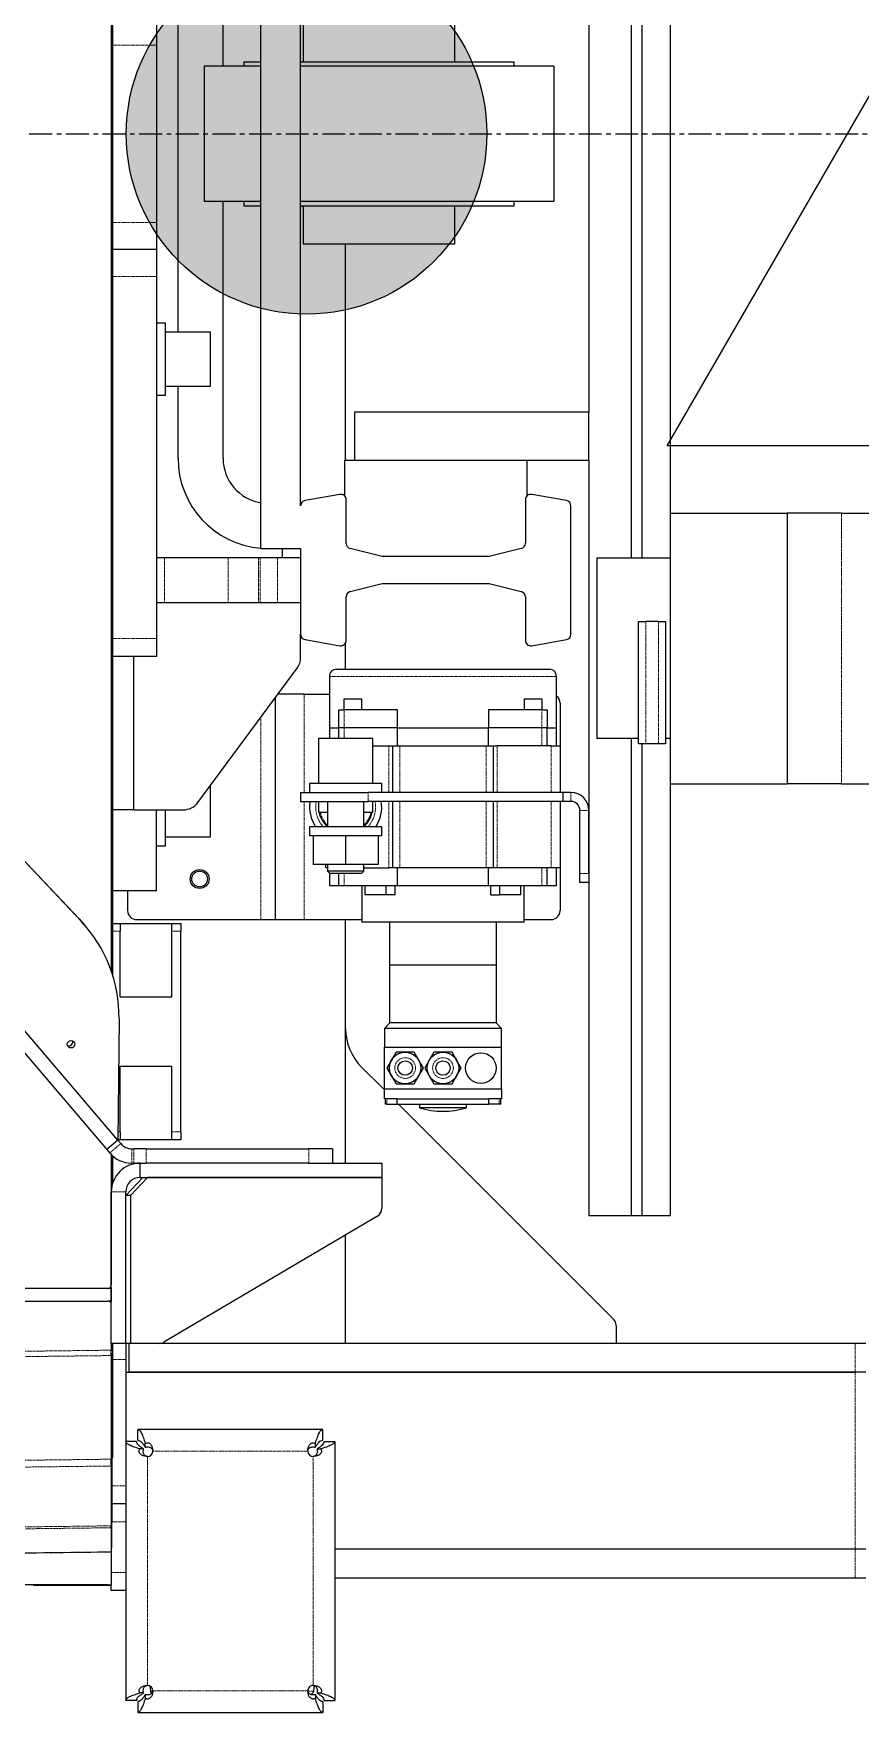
# Model space of a CAD drawing. Header units: millimetres. Extents: x -18594 to 273470, y -238787 to 48452.
# Drawn here: x 142129 to 142588, y -105710 to -104779 of the extents above; entities that cross this region are included whole.
import ezdxf

# ---------------------------------------------------------------- set-up
doc = ezdxf.new("R2010")
doc.units = ezdxf.units.MM
doc.linetypes.add('Xref AGV layout$0$CENTERX2', pattern=[20.32, 12.7, -2.54, 2.54, -2.54])
doc.linetypes.add('Xref AGV layout$0$PHANTOM', pattern=[2.5, 1.25, -0.25, 0.25, -0.25, 0.25, -0.25])
doc.layers.add('AM_BOR', color=4, linetype='Continuous', lineweight=25)
doc.layers.add('Xref AGV layout$0$Ndc8_Home_Charger', color=1, linetype='Continuous', true_color=0xff0000)
doc.layers.add('Xref AGV layout$0$Ndc8_Point', color=7, linetype='Continuous', true_color=0x000080)

# ---------------------------------------------------------------- blocks, each defined once
blk = doc.blocks.new('Xref AGV layout$0$A$C343F789C')
at = {"color": 7, "linetype": 'Continuous', "lineweight": 25}
for p, q in [((3087.46, 2021.58), (2984.88, 2021.58)), ((2984.88, 2015.58), (2984.88, 2021.58)), ((3087.46, 2015.58), (3087.46, 2021.58)), ((2978.17, 1871.29), (2978.17, 2014.88)), ((2984.17, 2014.88), (2978.17, 2014.88)), ((2988.96, 2011.69), (2988.96, 2013.8)), ((3083.38, 2011.69), (3083.38, 2013.8)), ((3088.17, 2014.88), (3094.17, 2014.88)), ((3094.17, 1908.74), (3094.17, 2014.88)), ((2988.06, 2010.79), (2985.95, 2010.79)), ((2989.83, 2009.72), (2989.51, 2006.73)), ((3080.81, 2006.91), (3080.51, 2009.72)), ((3084.28, 2010.79), (3086.38, 2010.79)), ((2689.55, 1946.88), (2683.64, 1946.88)), ((2978.17, 1946.88), (2689.55, 1946.88)), ((3094.17, 1953.88), (3102.17, 1953.88)), ((3102.17, 1953.88), (3102.17, 1950.88)), ((3102.17, 1951.18), (3145.29, 1951.18)), ((3102.17, 1950.88), (3102.17, 1950.74)), ((3104.17, 1950.88), (3102.17, 1950.88)), ((3102.17, 1932.82), (3102.17, 1950.74)), ((3104.17, 1950.88), (3460.53, 1950.88)), ((2689.55, 1930.88), (2683.64, 1930.88)), ((2978.17, 1930.88), (2689.55, 1930.88)), ((3102.07, 1928.57), (3102.17, 1932.49)), ((3102.07, 1917.24), (3102.07, 1928.57)), ((3102.17, 1919.14), (3102.17, 1932.49)), ((3102.16, 1918.9), (3102.17, 1919.14)), ((3101.84, 1914.69), (3102.17, 1918.07)), ((3101.84, 1881.81), (3101.84, 1914.69)), ((3102.17, 1884.9), (3102.17, 1918.07)), ((3094.17, 1905.88), (3094.17, 1908.74)), ((3094.17, 1905.88), (3101.84, 1905.88)), ((3094.17, 1895.88), (3094.17, 1905.88)), ((3094.17, 1825.88), (3094.17, 1895.88)), ((3102, 1883.15), (3102.17, 1884.9)), ((2988.06, 1875.37), (2985.95, 1875.37)), ((2988.96, 1874.48), (2988.96, 1872.37)), ((3083.38, 1874.48), (3083.38, 1872.37)), ((3084.28, 1875.37), (3086.38, 1875.37)), ((3101.54, 1879.62), (3102.17, 1881.11)), ((3101.54, 1822.13), (3101.54, 1879.62)), ((3102.17, 1823.62), (3102.17, 1881.11)), ((2984.17, 1871.29), (2978.17, 1871.29)), ((2984.88, 1870.58), (2984.88, 1864.58)), ((2984.88, 1864.58), (3087.46, 1864.58)), ((3087.46, 1870.58), (3087.46, 1864.58)), ((3088.17, 1871.29), (3094.17, 1871.29)), ((2683.64, 1832.88), (2689.55, 1832.88)), ((2689.55, 1832.88), (3092.17, 1832.88)), ((3094.17, 1832.88), (2689.55, 1832.88)), ((3092.17, 1832.88), (3092.17, 1816.88)), ((3094.17, 1816.88), (3094.17, 1825.88)), ((2683.64, 1816.88), (2689.55, 1816.88)), ((2689.55, 1816.88), (3075.38, 1816.88)), ((2822.17, 1806.88), (2822.17, 1816.88)), ((2954.59, 1746.31), (3073.11, 1816.26)), ((2972.17, 1816.88), (2972.17, 1756.69)), ((3075.38, 1816.88), (3091.43, 1816.88)), ((3091.43, 1734.88), (3091.43, 1816.88)), ((3091.43, 1816.88), (3094.17, 1816.88)), ((3094.17, 1816.88), (3094.17, 1732.88)), ((3094.17, 1816.88), (3102.17, 1816.88)), ((3101.47, 1820.64), (3102.17, 1820.64)), ((3101.47, 1816.88), (3101.47, 1820.64)), ((3101.54, 1822.13), (3102.17, 1823.62)), ((3102.17, 1816.88), (3102.17, 1820.64)), ((3102.17, 1816.88), (3102.17, 1732.88)), ((2942.85, 1684.13), (2823.63, 1803.35)), ((3102.19, 1785.89), (3102.19, 1793.84)), ((3103.44, 1793.38), (3104.14, 1793.38)), ((3449.47, 1793.38), (3104.14, 1793.38)), ((3102.2, 1712.17), (3102.2, 1784.38)), ((3103.49, 1786.38), (3104.17, 1786.38)), ((3104.17, 1786.38), (3451.83, 1786.38)), ((2807.93, 1745.88), (2792.17, 1745.88)), ((2792.17, 1506.38), (2792.17, 1745.88)), ((2807.93, 1484.3), (2807.93, 1745.88)), ((2813.76, 1745.88), (2807.93, 1745.88)), ((2813.76, 1481.38), (2813.76, 1745.88)), ((2837.17, 1745.88), (2813.76, 1745.88)), ((2837.17, 1326.88), (2837.17, 1745.88)), ((2952.17, 1724.88), (2952.17, 1741.94)), ((3082.04, 1724.88), (3091.43, 1734.88)), ((3094.17, 1734.88), (3084.77, 1724.88)), ((3091.43, 1734.88), (3094.17, 1734.88)), ((2952.17, 1716.88), (2952.17, 1724.88)), ((3086.17, 1724.88), (2952.17, 1724.88)), ((2952.17, 1724.88), (3082.04, 1724.88)), ((3086.17, 1724.88), (3086.17, 1716.88)), ((3101.52, 1712.82), (3101.52, 1728.36)), ((2991.72, 1716.88), (2952.17, 1716.88)), ((2972.17, 1716.88), (2972.17, 1581.76)), ((2979.4, 1708.88), (2979.4, 1716.88)), ((2992.56, 1716.88), (2991.72, 1716.88)), ((2992.56, 1716.88), (3082.79, 1716.88)), ((3083.65, 1716.88), (3082.79, 1716.88)), ((3086.17, 1716.88), (3083.65, 1716.88)), ((3089.64, 1716.88), (3086.17, 1716.88)), ((3090.86, 1716.88), (3089.64, 1716.88)), ((2979.4, 1708.88), (2992.56, 1708.88)), ((3082.79, 1708.88), (2992.56, 1708.88)), ((3082.79, 1708.88), (3089.64, 1708.88)), ((3090.86, 1708.88), (3089.64, 1708.88)), ((3098.64, 1704.08), (3096.95, 1706.07)), ((3098.64, 1704.08), (3104.73, 1709.27)), ((3104.73, 1709.27), (3103.04, 1711.26)), ((3489.76, 1257.49), (3104.73, 1709.27)), ((3063.67, 1703.88), (3068.67, 1703.88)), ((3063.67, 1699.58), (3063.67, 1703.88)), ((3063.67, 1699.58), (3063.67, 1588.18)), ((3068.67, 1703.88), (3097.17, 1703.88)), ((3068.67, 1703.88), (3068.67, 1699.58)), ((3068.67, 1699.58), (3068.67, 1663.09)), ((3097.17, 1703.88), (3098.64, 1703.88)), ((3097.17, 1699.58), (3097.17, 1703.88)), ((3097.17, 1699.58), (3097.17, 1663.09)), ((3097.88, 1636.74), (3098.64, 1704.08)), ((3098.64, 1704.08), (3483.67, 1252.3)), ((2905.17, 1686.13), (2905.17, 1684.13)), ((2905.17, 1686.13), (2931.17, 1686.13)), ((2931.17, 1684.13), (2931.17, 1686.13)), ((2885.67, 1675.63), (2885.67, 1681.13)), ((2885.67, 1681.13), (2892.67, 1681.13)), ((2886.17, 1684.13), (2886.17, 1681.13)), ((2886.17, 1684.13), (2886.98, 1684.13)), ((2886.98, 1684.13), (2892.67, 1684.13)), ((2892.67, 1684.13), (2892.67, 1681.13)), ((2943.67, 1684.13), (2892.67, 1684.13)), ((2943.67, 1681.13), (2892.67, 1681.13)), ((2943.67, 1684.13), (2943.67, 1681.13)), ((2949.36, 1684.13), (2943.67, 1684.13)), ((2943.67, 1681.13), (2950.67, 1681.13)), ((2949.36, 1684.13), (2950.17, 1684.13)), ((2950.17, 1681.13), (2950.17, 1684.13)), ((2950.67, 1681.13), (2950.67, 1675.63)), ((2950.67, 1675.63), (2885.67, 1675.63)), ((2885.67, 1675.63), (2885.67, 1652.63)), ((2910.59, 1668.51), (2908.06, 1664.13)), ((2913.12, 1672.88), (2910.59, 1668.51)), ((2918.17, 1672.88), (2913.12, 1672.88)), ((2923.22, 1672.88), (2918.17, 1672.88)), ((2925.75, 1668.51), (2923.22, 1672.88)), ((2928.27, 1664.13), (2925.75, 1668.51)), ((2931.59, 1668.51), (2929.06, 1664.13)), ((2934.12, 1672.88), (2931.59, 1668.51)), ((2939.17, 1672.88), (2934.12, 1672.88)), ((2944.22, 1672.88), (2939.17, 1672.88)), ((2946.75, 1668.51), (2944.22, 1672.88)), ((2949.27, 1664.13), (2946.75, 1668.51)), ((2963.38, 1663.6), (2950.67, 1676.31)), ((2950.67, 1675.63), (2950.67, 1652.63)), ((2908.06, 1664.13), (2910.59, 1659.76)), ((2910.59, 1659.76), (2913.12, 1655.38)), ((2923.22, 1655.38), (2925.75, 1659.76)), ((2925.75, 1659.76), (2928.27, 1664.13)), ((2929.06, 1664.13), (2931.59, 1659.76)), ((2931.59, 1659.76), (2934.12, 1655.38)), ((2944.22, 1655.38), (2946.75, 1659.76)), ((2946.75, 1659.76), (2949.27, 1664.13)), ((3097.17, 1663.09), (3068.67, 1663.09)), ((2885.67, 1652.63), (2885.67, 1642.13)), ((2950.67, 1652.63), (2885.67, 1652.63)), ((2913.12, 1655.38), (2918.17, 1655.38)), ((2918.17, 1655.38), (2923.22, 1655.38)), ((2934.12, 1655.38), (2939.17, 1655.38)), ((2939.17, 1655.38), (2944.22, 1655.38)), ((2950.67, 1642.13), (2950.67, 1652.63)), ((2885.67, 1642.13), (2888.67, 1639.13)), ((2885.67, 1642.13), (2950.67, 1642.13)), ((2888.42, 1639.13), (2888.42, 1607.13)), ((2888.42, 1639.13), (2947.92, 1639.13)), ((2947.67, 1639.13), (2950.67, 1642.13)), ((2947.92, 1607.13), (2947.92, 1639.13)), ((3097.17, 1624.67), (3068.67, 1624.67)), ((3068.67, 1624.67), (3068.67, 1588.18)), ((3097.17, 1624.67), (3097.17, 1588.18)), ((3101.52, 679.52), (3101.52, 1612.24)), ((2888.42, 1607.13), (2888.42, 1583.13)), ((2888.42, 1607.13), (2947.92, 1607.13)), ((2947.92, 1583.13), (2947.92, 1607.13)), ((3102.2, 681.58), (3102.2, 1610.19)), ((3063.67, 1583.88), (3063.67, 1588.18)), ((3068.67, 1583.88), (3063.67, 1583.88)), ((3068.67, 1588.18), (3068.67, 1583.88)), ((3097.17, 1583.88), (3068.67, 1583.88)), ((3097.17, 1583.88), (3097.17, 1588.18)), ((3101.52, 1583.88), (3097.17, 1583.88)), ((3116.26, 1585.64), (3117.33, 1584.39)), ((3119.97, 1581.45), (3117.33, 1584.39)), ((2853.17, 1553.13), (2853.17, 1576.76)), ((2873.17, 1581.76), (2858.17, 1581.76)), ((2873.17, 1583.13), (2873.17, 1563.13)), ((2873.17, 1583.13), (2963.17, 1583.13)), ((2963.17, 1563.13), (2963.17, 1583.13)), ((2995.17, 1581.76), (2963.17, 1581.76)), ((3011.17, 1581.76), (2995.17, 1581.76)), ((3011.17, 1581.76), (3011.17, 1458.68)), ((3019.17, 1581.76), (3011.17, 1581.76)), ((3088.17, 1581.76), (3019.17, 1581.76)), ((3093.17, 1565.88), (3093.17, 1576.76)), ((3271.33, 1421.49), (3118.9, 1582.7)), ((3271.26, 1421.43), (3119.97, 1581.45)), ((2874.96, 1568.13), (2874.96, 1563.13)), ((2874.96, 1568.13), (2886.62, 1568.13)), ((2886.62, 1568.13), (2886.62, 1563.13)), ((2891.64, 1568.13), (2886.62, 1568.13)), ((2891.64, 1568.13), (2891.64, 1563.13)), ((2944.7, 1568.13), (2944.7, 1563.13)), ((2944.7, 1568.13), (2949.71, 1568.13)), ((2949.71, 1568.13), (2949.71, 1563.13)), ((2949.71, 1568.13), (2961.38, 1568.13)), ((2961.38, 1568.13), (2961.38, 1563.13)), ((3077.17, 1565.88), (3077.17, 1520.88)), ((3077.17, 1565.88), (3101.52, 1565.88)), ((2837.17, 1561.26), (2842.17, 1561.26)), ((2837.17, 1556.26), (2837.17, 1521.26)), ((2842.17, 1561.26), (2842.17, 1556.26)), ((2842.17, 1556.26), (2842.17, 1521.26)), ((2855.17, 1563.13), (2855.17, 1553.13)), ((2855.17, 1563.13), (2860.42, 1563.13)), ((2860.42, 1563.13), (2860.42, 1553.13)), ((2860.42, 1563.13), (2863.42, 1563.13)), ((2863.42, 1563.13), (2892.99, 1563.13)), ((2892.99, 1563.13), (2892.99, 1553.13)), ((2892.99, 1563.13), (2943.35, 1563.13)), ((2943.35, 1563.13), (2943.35, 1553.13)), ((2943.35, 1563.13), (2972.92, 1563.13)), ((2963.42, 1556.26), (2962.17, 1555.01)), ((2963.42, 1556.26), (2980.92, 1556.26)), ((2972.92, 1563.13), (2975.92, 1563.13)), ((2975.92, 1563.13), (2975.92, 1556.26)), ((2975.92, 1563.13), (2981.17, 1563.13)), ((2982.17, 1555.01), (2980.92, 1556.26)), ((2981.17, 1556.01), (2981.17, 1563.13)), ((2853.17, 1516.26), (2853.17, 1553.13)), ((2853.17, 1553.13), (2858.17, 1553.13)), ((2858.17, 1553.13), (2888.17, 1553.13)), ((2888.17, 1553.13), (2890.17, 1553.13)), ((2890.17, 1553.13), (2890.17, 1516.26)), ((2890.17, 1553.13), (2894.3, 1553.13)), ((2894.3, 1553.13), (2942.03, 1553.13)), ((2942.03, 1553.13), (2946.17, 1553.13)), ((2946.17, 1516.26), (2946.17, 1553.13)), ((2946.17, 1553.13), (2948.17, 1553.13)), ((2962.17, 1553.13), (2948.17, 1553.13)), ((2954.17, 1535.26), (2954.17, 1551.26)), ((2954.17, 1551.26), (2972.17, 1551.26)), ((2962.17, 1555.01), (2962.17, 1551.26)), ((2962.17, 1555.01), (2982.17, 1555.01)), ((2972.17, 1535.26), (2972.17, 1551.26)), ((2972.17, 1551.26), (2990.17, 1551.26)), ((2982.17, 1551.26), (2982.17, 1555.01)), ((2982.17, 1553.13), (2983.17, 1553.13)), ((2983.17, 1553.13), (2983.17, 1551.26)), ((2990.17, 1535.26), (2990.17, 1551.26)), ((3077.17, 1540.88), (3072.17, 1540.88)), ((3072.17, 1540.88), (3072.17, 1520.88)), ((2952.17, 1535.26), (2952.17, 1530.26)), ((2952.17, 1535.26), (2954.17, 1535.26)), ((2952.17, 1530.26), (2992.17, 1530.26)), ((2954.17, 1535.26), (2955.62, 1535.26)), ((2955.62, 1535.26), (2970.72, 1535.26)), ((2962.17, 1530.26), (2962.17, 1516.26)), ((2970.72, 1535.26), (2972.17, 1535.26)), ((2972.17, 1535.26), (2973.62, 1535.26)), ((2973.62, 1535.26), (2988.72, 1535.26)), ((2982.17, 1516.26), (2982.17, 1530.26)), ((2988.72, 1535.26), (2990.17, 1535.26)), ((2990.17, 1535.26), (2992.17, 1535.26)), ((2992.17, 1530.26), (2992.17, 1535.26)), ((3072.17, 1535.88), (3047.17, 1535.88)), ((3047.17, 1535.88), (3047.17, 1520.88)), ((2957.17, 1522.26), (2957.17, 1516.26)), ((2962.17, 1522.26), (2957.17, 1522.26)), ((2987.17, 1522.26), (2982.17, 1522.26)), ((2987.17, 1516.26), (2987.17, 1522.26)), ((3047.17, 1520.88), (3047.17, 1507.41)), ((3089.67, 1520.88), (3062.17, 1520.88)), ((3089.67, 1520.88), (3089.67, 1435.88)), ((3089.67, 1520.88), (3101.52, 1520.88)), ((2847.17, 1516.26), (2851.42, 1516.26)), ((2847.17, 1511.26), (2851.42, 1511.26)), ((2851.42, 1516.26), (2851.42, 1511.26)), ((2851.42, 1516.26), (2959.67, 1516.26)), ((2851.42, 1511.26), (2959.67, 1511.26)), ((2853.17, 1485.38), (2853.17, 1511.26)), ((2890.17, 1511.26), (2890.17, 1485.38)), ((2946.17, 1485.38), (2946.17, 1511.26)), ((2952.17, 1511.26), (2952.17, 1506.26)), ((2997.17, 1516.26), (2959.67, 1516.26)), ((2997.17, 1511.26), (2959.67, 1511.26)), ((2992.17, 1506.26), (2992.17, 1511.26)), ((2997.17, 1511.26), (2997.17, 1516.26)), ((3054.13, 1516.82), (2999.13, 1442.38)), ((2697.17, 1506.38), (357.17, 1506.38)), ((2697.17, 1506.38), (2727.17, 1506.38)), ((2792.17, 1506.38), (2727.17, 1506.38)), ((2727.17, 1356.38), (2727.17, 1506.38)), ((2792.17, 1356.38), (2792.17, 1506.38)), ((2952.17, 1506.26), (2992.17, 1506.26)), ((2956.97, 1506.26), (2957.17, 1506.03)), ((2957.17, 1506.26), (2957.17, 1481.26)), ((2987.17, 1481.26), (2987.17, 1506.26)), ((2987.17, 1506.03), (2987.37, 1506.26)), ((2792.17, 1481.38), (2794.67, 1481.38)), ((2794.67, 1416.38), (2794.67, 1484.3)), ((2794.67, 1484.3), (2798.67, 1484.3)), ((2798.67, 1484.3), (2805.67, 1484.3)), ((2805.67, 1484.3), (2809.67, 1484.3)), ((2809.67, 1484.3), (2809.67, 1416.38)), ((2809.67, 1481.38), (2832.78, 1481.38)), ((2832.78, 1381.38), (2832.78, 1481.38)), ((2853.17, 1461.76), (2853.17, 1485.38)), ((2858.17, 1485.38), (2853.17, 1485.38)), ((2855.17, 1485.38), (2855.17, 1475.38)), ((2858.17, 1485.38), (2888.17, 1485.38)), ((2860.42, 1485.38), (2860.42, 1475.38)), ((2890.17, 1485.38), (2888.17, 1485.38)), ((2894.3, 1485.38), (2890.17, 1485.38)), ((2892.99, 1485.38), (2892.99, 1475.38)), ((2942.03, 1485.38), (2894.3, 1485.38)), ((2946.17, 1485.38), (2942.03, 1485.38)), ((2943.35, 1485.38), (2943.35, 1475.38)), ((2948.17, 1485.38), (2946.17, 1485.38)), ((2957.17, 1485.38), (2948.17, 1485.38)), ((2957.17, 1481.26), (2987.17, 1481.26)), ((2975.92, 1481.26), (2975.92, 1475.38)), ((2981.17, 1475.38), (2981.17, 1481.26)), ((2855.17, 1475.38), (2855.17, 1446.88)), ((2860.42, 1475.38), (2855.17, 1475.38)), ((2860.42, 1465.38), (2860.42, 1475.38)), ((2860.42, 1475.38), (2863.42, 1475.38)), ((2863.42, 1475.38), (2892.99, 1475.38)), ((2892.99, 1465.38), (2892.99, 1475.38)), ((2943.35, 1475.38), (2892.99, 1475.38)), ((2943.35, 1475.38), (2943.35, 1465.38)), ((2943.35, 1475.38), (2972.92, 1475.38)), ((2972.92, 1475.38), (2975.92, 1475.38)), ((2981.17, 1475.38), (2975.92, 1475.38)), ((2975.92, 1475.38), (2975.92, 1465.38)), ((2981.17, 1446.88), (2981.17, 1475.38)), ((2863.42, 1465.38), (2860.42, 1465.38)), ((2863.17, 1465.38), (2863.17, 1459.38)), ((2863.42, 1465.38), (2892.99, 1465.38)), ((2873.17, 1459.38), (2873.17, 1465.38)), ((2943.35, 1465.38), (2972.92, 1465.38)), ((2963.17, 1465.38), (2963.17, 1459.38)), ((2975.92, 1465.38), (2972.92, 1465.38)), ((2973.17, 1459.38), (2973.17, 1465.38)), ((2873.17, 1459.38), (2863.17, 1459.38)), ((2973.17, 1459.38), (2963.17, 1459.38)), ((2995.17, 1456.76), (2981.17, 1456.76)), ((2995.17, 1456.76), (3009.75, 1456.76)), ((2977.17, 1442.88), (2859.17, 1442.88)), ((2972.17, 1442.88), (2972.17, 1428.19)), ((2997.17, 1436.43), (2997.17, 1423.48)), ((3077.17, 1425.88), (3077.17, 1435.88)), ((3077.17, 1435.88), (3101.52, 1435.88)), ((2868.95, 1429.84), (2849.65, 1426.43)), ((2872.47, 1402.75), (2872.47, 1426.88)), ((2971.87, 1426.88), (2971.87, 1402.75)), ((2994.69, 1426.43), (2975.39, 1429.84)), ((3077.17, 1405.88), (3077.17, 1425.88)), ((2798.67, 1416.38), (2794.67, 1416.38)), ((2798.67, 1416.38), (2805.67, 1416.38)), ((2809.67, 1416.38), (2805.67, 1416.38)), ((2847.17, 1423.48), (2847.17, 1352.29)), ((2997.17, 1375.88), (2997.17, 1423.48)), ((2892.47, 1395.38), (2874.74, 1399.84)), ((2969.6, 1399.84), (2951.87, 1395.38)), ((3010.05, 1405.88), (2997.17, 1405.88)), ((3019.59, 1405.88), (3010.05, 1405.88)), ((3020.44, 1405.88), (3019.59, 1405.88)), ((3037.3, 1405.88), (3020.44, 1405.88)), ((3072.72, 1405.88), (3037.3, 1405.88)), ((3077.17, 1405.88), (3072.72, 1405.88)), ((3077.17, 1380.88), (3077.17, 1405.88)), ((2951.87, 1395.38), (2892.47, 1395.38)), ((2792.17, 1381.38), (2832.78, 1381.38)), ((2807.93, 913.3), (2807.93, 1381.38)), ((2813.76, 910.38), (2813.76, 1381.38)), ((2874.74, 1375.93), (2892.47, 1380.38)), ((2892.47, 1380.38), (2951.87, 1380.38)), ((2951.87, 1380.38), (2969.6, 1375.93)), ((3010.05, 1380.88), (2997.17, 1380.88)), ((3007.17, 1380.88), (3007.17, 1375.88)), ((3019.59, 1380.88), (3010.05, 1380.88)), ((3020.44, 1380.88), (3019.59, 1380.88)), ((3037.3, 1380.88), (3020.44, 1380.88)), ((3072.72, 1380.88), (3037.3, 1380.88)), ((3077.17, 1380.88), (3072.72, 1380.88)), ((3077.17, 1225.01), (3077.17, 1380.88)), ((2872.47, 1348.88), (2872.47, 1373.02)), ((2971.87, 1373.02), (2971.87, 1348.88)), ((3019.17, 1375.88), (2997.17, 1375.88)), ((3019.17, 1375.88), (3007.17, 1375.88)), ((3019.17, 1375.88), (3019.17, 915.88)), ((3019.17, 1375.88), (3019.17, 1375.88)), ((2697.17, 1356.38), (357.17, 1356.38)), ((2697.17, 1356.38), (2727.17, 1356.38)), ((2792.17, 1356.38), (2727.17, 1356.38)), ((2792.17, 947.38), (2792.17, 1356.38)), ((2997.17, 1352.29), (2997.17, 939.48)), ((2849.65, 1349.33), (2868.95, 1345.93)), ((2871.47, 1346.65), (2871.47, 1326.88)), ((2972.87, 1326.88), (2972.87, 1346.65)), ((2975.39, 1345.93), (2994.69, 1349.33)), ((2837.17, 1326.88), (2837.17, 1300.28)), ((2913.77, 1326.88), (2837.17, 1326.88)), ((2930.56, 1326.88), (2913.77, 1326.88)), ((2967.17, 1326.88), (2930.56, 1326.88)), ((2972.87, 1326.88), (2967.17, 1326.88)), ((2967.17, 1300.28), (2967.17, 1326.88)), ((2972.17, 1326.88), (2972.17, 1206.88)), ((3040.17, 1325.88), (3040.17, 1183.38)), ((3065.17, 1325.88), (3065.17, 1285.88)), ((2837.17, 1300.28), (2967.17, 1300.28)), ((2837.17, 991.48), (2837.17, 1300.28)), ((3072.17, 1285.88), (3047.17, 1285.88)), ((3047.17, 1285.88), (3047.17, 1270.88)), ((3077.17, 1290.88), (3072.17, 1290.88)), ((3072.17, 1290.88), (3072.17, 1270.88)), ((3047.17, 1270.88), (3047.17, 1255.88)), ((3072.17, 1270.88), (3072.17, 1250.88)), ((3047.17, 1255.88), (3072.17, 1255.88)), ((3065.17, 1255.88), (3065.17, 1035.88)), ((3072.17, 1250.88), (3077.17, 1250.88)), ((3077.17, 1210.01), (3077.17, 1225.01)), ((2911.67, 1206.88), (2911.67, 1185.88)), ((2995.67, 1206.88), (2911.67, 1206.88)), ((2995.67, 1185.88), (2995.67, 1206.88)), ((3077.17, 1210.01), (3101.52, 1210.01)), ((3077.17, 1195.01), (3077.17, 1210.01)), ((3077.17, 1096.76), (3077.17, 1195.01)), ((2856.67, 1108.38), (2856.67, 1183.38)), ((2856.67, 1183.38), (2997.17, 1183.38)), ((2878.67, 1185.88), (2878.67, 1183.38)), ((2997.17, 1185.88), (2878.67, 1185.88)), ((3028.67, 1185.88), (3019.17, 1185.88)), ((3019.17, 1183.38), (3050.67, 1183.38)), ((3028.67, 1183.38), (3028.67, 1185.88)), ((3050.67, 1108.38), (3050.67, 1183.38)), ((2856.67, 1108.38), (2997.17, 1108.38)), ((2878.67, 1108.38), (2878.67, 1105.88)), ((3019.17, 1108.38), (3050.67, 1108.38)), ((3028.67, 1105.88), (3028.67, 1108.38)), ((3040.17, 1108.38), (3040.17, 965.88)), ((2997.17, 1105.88), (2878.67, 1105.88)), ((2911.67, 1105.88), (2911.67, 1084.88)), ((2995.67, 1084.88), (2995.67, 1105.88)), ((3028.67, 1105.88), (3019.17, 1105.88)), ((3077.17, 1081.76), (3077.17, 1096.76))]:
    blk.add_line(p, q, dxfattribs=at)
at = {"color": 8, "linetype": 'Xref AGV layout$0$PHANTOM', "lineweight": 18}
for p, q in [((2993.03, 2009.72), (2989.83, 2009.72)), ((2990.17, 2006.58), (2990.17, 1879.58)), ((3079.17, 2009.58), (2993.17, 2009.58)), ((3080.51, 2009.72), (3079.33, 2009.72)), ((3082.17, 1879.58), (3082.17, 2006.58)), ((2689.55, 1930.88), (2689.55, 1946.88)), ((3102.17, 1943.88), (3094.17, 1943.88)), ((2689.55, 1930.88), (2689.55, 1832.88)), ((3455.33, 1937), (3102.17, 1932.64)), ((3102.17, 1932.49), (3455.3, 1936.84)), ((3453.63, 1923.47), (3102.17, 1919.14)), ((3102.17, 1918.07), (3453.56, 1922.41)), ((3094.17, 1915.88), (3101.95, 1915.88)), ((3101.84, 1895.88), (3094.17, 1895.88)), ((3452.15, 1889.22), (3102.17, 1884.9)), ((3102.17, 1881.11), (3452.07, 1885.42)), ((2993.17, 1876.58), (3079.17, 1876.58)), ((2689.55, 1832.88), (2689.55, 1816.88)), ((3094.17, 1825.88), (3101.54, 1825.88)), ((3451.46, 1827.92), (3102.17, 1823.62)), ((3102.17, 1820.64), (3451.44, 1824.95)), ((3102.2, 1784.38), (3102.17, 1784.38)), ((3094.17, 1732.88), (3102.17, 1732.88)), ((2992.56, 1708.88), (2992.56, 1716.88)), ((3082.79, 1708.88), (3082.79, 1716.88)), ((3089.64, 1708.88), (3089.64, 1716.88)), ((3090.86, 1708.88), (3090.86, 1716.88)), ((3096.95, 1706.07), (3103.04, 1711.26)), ((3068.67, 1699.58), (3063.67, 1699.58)), ((3098.59, 1699.58), (3097.17, 1699.58)), ((2886.98, 1684.13), (2886.98, 1681.13)), ((2949.36, 1684.13), (2949.36, 1681.13)), ((3063.67, 1588.18), (3068.67, 1588.18)), ((3097.17, 1588.18), (3101.52, 1588.18)), ((2995.17, 1581.76), (2995.17, 1516.26)), ((3019.17, 1581.76), (3019.17, 1469.51)), ((3119.97, 1581.45), (3118.9, 1582.7)), ((2842.17, 1556.26), (2837.17, 1556.26)), ((2863.42, 1563.13), (2863.42, 1553.13)), ((2972.92, 1563.13), (2972.92, 1556.26)), ((2858.17, 1553.13), (2858.17, 1516.26)), ((2888.17, 1516.26), (2888.17, 1553.13)), ((2894.3, 1553.13), (2894.3, 1516.26)), ((2942.03, 1516.26), (2942.03, 1553.13)), ((2948.17, 1553.13), (2948.17, 1516.26)), ((2842.17, 1521.26), (2837.17, 1521.26)), ((2847.17, 1516.26), (2847.17, 1511.26)), ((2858.17, 1511.26), (2858.17, 1485.38)), ((2888.17, 1485.38), (2888.17, 1511.26)), ((2894.3, 1511.26), (2894.3, 1485.38)), ((2942.03, 1485.38), (2942.03, 1511.26)), ((2948.17, 1511.26), (2948.17, 1485.38)), ((2959.67, 1516.26), (2959.67, 1511.26)), ((2995.17, 1511.26), (2995.17, 1456.76)), ((2697.17, 1356.38), (2697.17, 1506.38)), ((2798.67, 1484.3), (2798.67, 1416.38)), ((2805.67, 1416.38), (2805.67, 1484.3)), ((2863.42, 1485.38), (2863.42, 1475.38)), ((2972.92, 1481.26), (2972.92, 1475.38)), ((2863.42, 1475.38), (2863.42, 1465.38)), ((2972.92, 1465.38), (2972.92, 1475.38)), ((2855.17, 1446.88), (2981.17, 1446.88)), ((3077.17, 1425.88), (3101.52, 1425.88)), ((3010.05, 1380.88), (3010.05, 1405.88)), ((3019.59, 1380.88), (3019.59, 1405.88)), ((3020.44, 1380.88), (3020.44, 1405.88)), ((3037.3, 1380.88), (3037.3, 1405.88)), ((3072.72, 1380.88), (3072.72, 1405.88)), ((3077.17, 1225.01), (3101.52, 1225.01)), ((3077.17, 1195.01), (3101.52, 1195.01)), ((3077.17, 1096.76), (3101.52, 1096.76))]:
    blk.add_line(p, q, dxfattribs=at)
at = {"color": 5, "linetype": 'Xref AGV layout$0$CENTERX2'}
blk.add_line((3879.17, 1145.93), (0, 1145.93), dxfattribs=at)
at = {"color": 7, "linetype": 'Continuous', "lineweight": 25, "flags": 128}
blk.add_lwpolyline([(3124.53, 1648.86), (3123.73, 1649.01), (3123.06, 1649.44), (3122.6, 1650.1), (3122.45, 1650.89), (3122.6, 1651.69), (3123.06, 1652.37), (3123.73, 1652.84), (3124.53, 1653.01), (3125.32, 1652.87), (3126, 1652.44), (3126.45, 1651.77), (3126.61, 1650.98), (3126.45, 1650.19), (3126, 1649.5), (3125.32, 1649.04), (3124.53, 1648.86)], dxfattribs=at)
at = {"color": 8, "linetype": 'Xref AGV layout$0$PHANTOM', "lineweight": 18, "flags": 128}
blk.add_lwpolyline([(2988.78, 1519.26), (2988.6, 1516.84), (2988.5, 1516.26)], dxfattribs=at)
at = {"color": 7, "linetype": 'Continuous', "lineweight": 25}
for centre, radius in [((2897.17, 1664.13), 8.5), ((2918.17, 1664.13), 8.75), ((2918.17, 1664.13), 4), ((2939.17, 1664.13), 8.75), ((2939.17, 1664.13), 4), ((3053.17, 1559.26), 5.25), ((3053.17, 1559.26), 4.35)]:
    blk.add_circle(centre, radius, dxfattribs=at)
at = {"color": 8, "linetype": 'Xref AGV layout$0$PHANTOM', "lineweight": 18}
for centre in [(2918.17, 1664.13), (2939.17, 1664.13)]:
    blk.add_circle(centre, 5.75, dxfattribs=at)
at = {"color": 7, "linetype": 'Continuous', "lineweight": 25}
for centre, radius, start, end in [((2991.82, 2009.51), 2, 90.40299, 173.99679), ((2990.17, 2009.58), 3, 270, 0), ((3082.17, 2009.58), 3, 180, 270), ((3078.52, 2009.51), 2, 6.00666, 49.2012), ((3103.67, 1943.61), 7.29, 86.08501, 101.89679), ((2990.17, 1876.58), 3, 0, 90), ((3082.17, 1876.58), 3, 90, 180), ((3075.39, 1812.4), 4.48, 90.09802, 120.68998), ((2827.17, 1806.88), 5, 180, 225), ((3104.15, 1795.37), 1.99, 179.5656, 269.55634), ((3103.45, 1795.34), 1.95, 229.95478, 269.93423), ((3103.49, 1784.43), 1.95, 90.06441, 131.67325), ((3104.19, 1784.4), 1.99, 90.42906, 180.42362), ((2957.22, 1742), 5.06, 121.42716, 180.65276), ((2957.17, 1742.03), 5, 137.7307, 180), ((3086.17, 1732.88), 16, 270, 0), ((3086.17, 1732.88), 8, 270, 0), ((3090.86, 1700.88), 16, 40.43924, 90), ((3090.86, 1700.88), 8, 40.43924, 90), ((2918.17, 1644.88), 43.25, 72.50768, 107.49232), ((2942.17, 1642.39), 30, 0, 45), ((3125.63, 1649.64), 2.11, 64.9628, 195.91553), ((3175.15, 1635.7), 77.28, 179.22992, 223.2985), ((2858.17, 1576.76), 5, 90, 180), ((3088.17, 1576.76), 5, 0, 90), ((2972.17, 1519.26), 20, 146.63299, 188.62693), ((2972.17, 1519.26), 15, 132.83343, 168.46304), ((2972.17, 1519.26), 15, 11.53696, 47.16657), ((2972.17, 1519.26), 20, 351.37307, 33.36701), ((2847.17, 1521.26), 10, 180, 270), ((2847.17, 1521.26), 5, 180, 270), ((3062.17, 1510.88), 10, 90, 143.54435), ((2858.17, 1461.76), 5, 180, 233.1301), ((2859.17, 1446.88), 4, 180, 270), ((2977.17, 1446.88), 4, 270, 0), ((3007.17, 1436.43), 10, 143.54435, 180), ((2850.17, 1423.48), 3, 100, 180), ((2869.47, 1426.88), 3, 0, 100), ((2974.87, 1426.88), 3, 80, 180), ((2994.17, 1423.48), 3, 0, 80), ((2875.47, 1402.75), 3, 180, 255.9), ((2968.87, 1402.75), 3, 284.1, 0), ((2875.47, 1373.02), 3, 104.1, 180), ((2968.87, 1373.02), 3, 0, 75.9), ((3015.17, 1325.88), 50, 0, 85.41143), ((2850.17, 1352.29), 3, 180, 260), ((2994.17, 1352.29), 3, 280, 0), ((3015.17, 1325.88), 25, 0, 80.7931), ((2869.47, 1348.88), 3, 260, 0), ((2974.87, 1348.88), 3, 180, 280)]:
    blk.add_arc(centre, radius, start, end, dxfattribs=at)
at = {"color": 8, "linetype": 'Xref AGV layout$0$PHANTOM', "lineweight": 18}
for radius, start, end in [(16.61, 138.52151, 190.40692), (14.33, 134.26819, 167.91249), (14.33, 12.08751, 45.73181), (16.61, 0, 41.47849)]:
    blk.add_arc((2972.17, 1519.26), radius, start, end, dxfattribs=at)
at = {"color": 7, "linetype": 'Continuous', "lineweight": 25}
for points, knots in [([(2984.88, 2021.58), (2985.22, 2021.48), (2985.9, 2021.26), (2986.92, 2019.58), (2987.94, 2017.09), (2988.62, 2014.9), (2988.96, 2013.8)], [0, 0, 0, 0, 0.249998, 0.500002, 0.750002, 1, 1, 1, 1]), ([(3083.38, 2013.8), (3083.72, 2014.9), (3084.4, 2017.09), (3085.42, 2019.58), (3086.44, 2021.26), (3087.12, 2021.48), (3087.46, 2021.58)], [0, 0, 0, 0, 0.249998, 0.499998, 0.750002, 1, 1, 1, 1]), ([(2985.95, 2010.79), (2984.86, 2011.13), (2982.66, 2011.81), (2980.17, 2012.83), (2978.49, 2013.85), (2978.27, 2014.54), (2978.17, 2014.88)], [0, 0, 0, 0, 0.2500005, 0.4999977, 0.7500029, 1, 1, 1, 1]), ([(2988.06, 2010.79), (2987.51, 2011.13), (2986.41, 2011.81), (2985.17, 2012.83), (2984.33, 2013.85), (2984.22, 2014.54), (2984.17, 2014.88)], [0, 0, 0, 0, 0.2500016, 0.5000048, 0.7500041, 1, 1, 1, 1]), ([(2984.88, 2015.58), (2985.22, 2015.53), (2985.9, 2015.42), (2986.92, 2014.58), (2987.94, 2013.34), (2988.62, 2012.24), (2988.96, 2011.69)], [0, 0, 0, 0, 0.249999, 0.500001, 0.750001, 1, 1, 1, 1]), ([(2988.96, 2013.8), (2989.23, 2013.94), (2989.64, 2014.15), (2990.27, 2014.18), (2990.87, 2014.09), (2991.56, 2013.73), (2992.35, 2012.91), (2992.97, 2011.49), (2993.1, 2010.27), (2993.17, 2009.58)], [0, 0, 0, 0, 0.124648, 0.188022, 0.251087, 0.369369, 0.501888, 0.721587, 1, 1, 1, 1]), ([(2988.96, 2011.69), (2989.24, 2011.76), (2989.82, 2011.9), (2990.69, 2011.87), (2991.5, 2011.68), (2992.11, 2011.38), (2992.56, 2011), (2992.86, 2010.6), (2993.07, 2010.12), (2993.14, 2009.77), (2993.17, 2009.58)], [0, 0, 0, 0, 0.15929, 0.329907, 0.477381, 0.617118, 0.710519, 0.802509, 0.897632, 1, 1, 1, 1]), ([(3079.17, 2009.58), (3079.22, 2010.25), (3079.32, 2011.48), (3079.98, 2012.89), (3080.77, 2013.73), (3081.47, 2014.08), (3082.07, 2014.19), (3082.69, 2014.13), (3083.1, 2013.93), (3083.38, 2013.8)], [0, 0, 0, 0, 0.269616, 0.498186, 0.631106, 0.749464, 0.813632, 0.874158, 1, 1, 1, 1]), ([(3079.17, 2009.58), (3079.19, 2009.76), (3079.23, 2010.1), (3079.43, 2010.58), (3079.75, 2010.99), (3080.21, 2011.37), (3080.84, 2011.68), (3081.64, 2011.87), (3082.51, 2011.9), (3083.09, 2011.76), (3083.38, 2011.69)], [0, 0, 0, 0, 0.0971723, 0.1900413, 0.2838879, 0.3837966, 0.5237539, 0.6710377, 0.8388368, 1, 1, 1, 1]), ([(3083.38, 2011.69), (3083.72, 2012.24), (3084.4, 2013.34), (3085.42, 2014.58), (3086.44, 2015.42), (3087.12, 2015.53), (3087.46, 2015.58)], [0, 0, 0, 0, 0.249999, 0.5, 0.750001, 1, 1, 1, 1]), ([(3088.17, 2014.88), (3088.11, 2014.54), (3088.01, 2013.85), (3087.17, 2012.83), (3085.92, 2011.81), (3084.82, 2011.13), (3084.28, 2010.79)], [0, 0, 0, 0, 0.249996, 0.499995, 0.749999, 1, 1, 1, 1]), ([(3094.17, 2014.88), (3094.06, 2014.54), (3093.85, 2013.85), (3092.17, 2012.83), (3089.68, 2011.81), (3087.48, 2011.13), (3086.38, 2010.79)], [0, 0, 0, 0, 0.249997, 0.500002, 0.749999, 1, 1, 1, 1]), ([(2990.17, 2006.58), (2989.5, 2006.64), (2988.27, 2006.73), (2986.86, 2007.39), (2986.02, 2008.19), (2985.67, 2008.89), (2985.56, 2009.48), (2985.62, 2010.1), (2985.82, 2010.51), (2985.95, 2010.79)], [0, 0, 0, 0, 0.2696138, 0.4981838, 0.6311008, 0.7494622, 0.8136291, 0.8741532, 1, 1, 1, 1]), ([(2990.17, 2006.58), (2989.99, 2006.6), (2989.65, 2006.64), (2989.17, 2006.85), (2988.76, 2007.16), (2988.38, 2007.63), (2988.07, 2008.25), (2987.88, 2009.06), (2987.85, 2009.93), (2987.99, 2010.51), (2988.06, 2010.79)], [0, 0, 0, 0, 0.097162, 0.19004, 0.283889, 0.383793, 0.523745, 0.671036, 0.838831, 1, 1, 1, 1]), ([(3086.38, 2010.79), (3086.52, 2010.52), (3086.74, 2010.11), (3086.77, 2009.48), (3086.67, 2008.88), (3086.32, 2008.19), (3085.5, 2007.4), (3084.08, 2006.78), (3082.85, 2006.65), (3082.17, 2006.58)], [0, 0, 0, 0, 0.124649, 0.188024, 0.251087, 0.36937, 0.501889, 0.721594, 1, 1, 1, 1]), ([(3084.28, 2010.79), (3084.35, 2010.51), (3084.49, 2009.93), (3084.46, 2009.06), (3084.27, 2008.25), (3083.96, 2007.64), (3083.59, 2007.19), (3083.18, 2006.89), (3082.7, 2006.68), (3082.35, 2006.61), (3082.17, 2006.58)], [0, 0, 0, 0, 0.1592893, 0.3299065, 0.477382, 0.6171183, 0.7105222, 0.8025129, 0.8976316, 1, 1, 1, 1]), ([(3102.16, 1918.9), (3102.16, 1918.73), (3102.15, 1918.39), (3102.11, 1917.57), (3102.04, 1916.85), (3102, 1916.39)], [0, 0, 0, 0, 0.278933, 0.536515, 1, 1, 1, 1]), ([(3102, 1883.15), (3101.95, 1882.74), (3101.87, 1881.96), (3101.75, 1881.2), (3101.69, 1880.84)], [0, 0, 0, 0, 0.522743, 1, 1, 1, 1]), ([(3102.17, 1884.9), (3102.17, 1884.41), (3102.17, 1883.83), (3102.17, 1883.25), (3102.17, 1883.22), (3102.17, 1883.18), (3102.17, 1883.16), (3102.17, 1883.1), (3102.17, 1883.06), (3102.17, 1882.94), (3102.17, 1882.85), (3102.17, 1882.59), (3102.17, 1882.42), (3102.17, 1882.22), (3102.17, 1882.2), (3102.17, 1882.16), (3102.17, 1882.14), (3102.17, 1882.08), (3102.17, 1882.04), (3102.17, 1881.91), (3102.17, 1881.82), (3102.17, 1881.53), (3102.17, 1881.33), (3102.17, 1881.11)], [0, 0, 0, 0, 0.5, 0.5, 0.515625, 0.515625, 0.53125, 0.53125, 0.5625, 0.5625, 0.625, 0.625, 0.75, 0.75, 0.765625, 0.765625, 0.78125, 0.78125, 0.8125, 0.8125, 0.875, 0.875, 1, 1, 1, 1]), ([(2978.17, 1871.29), (2978.27, 1871.63), (2978.49, 1872.31), (2980.17, 1873.33), (2982.66, 1874.35), (2984.86, 1875.03), (2985.95, 1875.37)], [0, 0, 0, 0, 0.249998, 0.500002, 0.75, 1, 1, 1, 1]), ([(2984.17, 1871.29), (2984.22, 1871.63), (2984.33, 1872.31), (2985.17, 1873.33), (2986.41, 1874.35), (2987.51, 1875.03), (2988.06, 1875.37)], [0, 0, 0, 0, 0.249999, 0.499995, 0.749998, 1, 1, 1, 1]), ([(2988.96, 1874.48), (2988.62, 1873.93), (2987.94, 1872.83), (2986.92, 1871.58), (2985.9, 1870.74), (2985.22, 1870.64), (2984.88, 1870.58)], [0, 0, 0, 0, 0.250003, 0.500002, 0.750002, 1, 1, 1, 1]), ([(2988.96, 1872.37), (2988.62, 1871.27), (2987.94, 1869.07), (2986.92, 1866.58), (2985.9, 1864.9), (2985.22, 1864.69), (2984.88, 1864.58)], [0, 0, 0, 0, 0.250001, 0.499997, 0.750002, 1, 1, 1, 1]), ([(2985.95, 1875.37), (2985.81, 1875.65), (2985.6, 1876.06), (2985.57, 1876.69), (2985.66, 1877.28), (2986.02, 1877.98), (2986.84, 1878.76), (2988.26, 1879.39), (2989.48, 1879.51), (2990.17, 1879.58)], [0, 0, 0, 0, 0.1246485, 0.188024, 0.2510864, 0.3693763, 0.5018896, 0.721595, 1, 1, 1, 1]), ([(2988.06, 1875.37), (2987.99, 1875.65), (2987.85, 1876.23), (2987.88, 1877.11), (2988.07, 1877.91), (2988.37, 1878.53), (2988.75, 1878.98), (2989.15, 1879.28), (2989.63, 1879.49), (2989.99, 1879.55), (2990.17, 1879.58)], [0, 0, 0, 0, 0.159289, 0.329906, 0.477392, 0.617118, 0.710521, 0.802512, 0.897635, 1, 1, 1, 1]), ([(2993.17, 1876.58), (2993.11, 1875.92), (2993.02, 1874.69), (2992.36, 1873.28), (2991.56, 1872.43), (2990.86, 1872.08), (2990.27, 1871.98), (2989.65, 1872.03), (2989.24, 1872.23), (2988.96, 1872.37)], [0, 0, 0, 0, 0.269615, 0.498185, 0.631104, 0.749463, 0.813631, 0.874155, 1, 1, 1, 1]), ([(2993.17, 1876.58), (2993.15, 1876.41), (2993.11, 1876.06), (2992.9, 1875.59), (2992.59, 1875.18), (2992.13, 1874.8), (2991.5, 1874.48), (2990.7, 1874.29), (2989.82, 1874.27), (2989.24, 1874.41), (2988.96, 1874.48)], [0, 0, 0, 0, 0.0971614, 0.1900403, 0.2838866, 0.3837954, 0.5237525, 0.6710368, 0.8388349, 1, 1, 1, 1]), ([(3083.38, 1872.37), (3083.1, 1872.23), (3082.69, 1872.01), (3082.07, 1871.98), (3081.47, 1872.08), (3080.77, 1872.43), (3079.99, 1873.25), (3079.36, 1874.67), (3079.24, 1875.9), (3079.17, 1876.58)], [0, 0, 0, 0, 0.1246514, 0.1880242, 0.251089, 0.3693716, 0.5018899, 0.7215959, 1, 1, 1, 1]), ([(3083.38, 1874.48), (3083.1, 1874.41), (3082.52, 1874.26), (3081.64, 1874.3), (3080.84, 1874.48), (3080.22, 1874.79), (3079.77, 1875.16), (3079.47, 1875.57), (3079.26, 1876.05), (3079.2, 1876.4), (3079.17, 1876.58)], [0, 0, 0, 0, 0.1592922, 0.3299076, 0.4773824, 0.6171187, 0.7105192, 0.8025093, 0.8976322, 1, 1, 1, 1]), ([(3082.17, 1879.58), (3082.83, 1879.53), (3084.06, 1879.43), (3085.48, 1878.78), (3086.32, 1877.98), (3086.67, 1877.28), (3086.77, 1876.69), (3086.72, 1876.06), (3086.52, 1875.65), (3086.38, 1875.37)], [0, 0, 0, 0, 0.269613, 0.498179, 0.631102, 0.749463, 0.813629, 0.874153, 1, 1, 1, 1]), ([(3082.17, 1879.58), (3082.34, 1879.56), (3082.69, 1879.52), (3083.16, 1879.32), (3083.57, 1879), (3083.95, 1878.54), (3084.27, 1877.91), (3084.46, 1877.11), (3084.48, 1876.24), (3084.34, 1875.66), (3084.28, 1875.37)], [0, 0, 0, 0, 0.09716, 0.190041, 0.283884, 0.383787, 0.523747, 0.671038, 0.838832, 1, 1, 1, 1]), ([(3087.46, 1870.58), (3087.12, 1870.64), (3086.44, 1870.74), (3085.42, 1871.58), (3084.4, 1872.83), (3083.72, 1873.93), (3083.38, 1874.48)], [0, 0, 0, 0, 0.249998, 0.499998, 0.749996, 1, 1, 1, 1]), ([(3087.46, 1864.58), (3087.12, 1864.69), (3086.44, 1864.9), (3085.42, 1866.58), (3084.4, 1869.07), (3083.72, 1871.27), (3083.38, 1872.37)], [0, 0, 0, 0, 0.249998, 0.500003, 0.749999, 1, 1, 1, 1]), ([(3084.28, 1875.37), (3084.82, 1875.03), (3085.92, 1874.35), (3087.17, 1873.33), (3088.01, 1872.31), (3088.11, 1871.63), (3088.17, 1871.29)], [0, 0, 0, 0, 0.250001, 0.500005, 0.750001, 1, 1, 1, 1]), ([(3086.38, 1875.37), (3087.48, 1875.03), (3089.68, 1874.35), (3092.17, 1873.33), (3093.85, 1872.31), (3094.06, 1871.63), (3094.17, 1871.29)], [0, 0, 0, 0, 0.250001, 0.499998, 0.750002, 1, 1, 1, 1]), ([(3101.54, 1879.62), (3101.58, 1880.02), (3101.62, 1880.47), (3101.68, 1880.77), (3101.69, 1880.8)], [0, 0, 0, 0, 0.887585, 1, 1, 1, 1]), ([(3101.47, 1820.64), (3101.47, 1820.71), (3101.48, 1820.84), (3101.48, 1821.03), (3101.49, 1821.21), (3101.5, 1821.46), (3101.51, 1821.77), (3101.53, 1822), (3101.54, 1822.13)], [0, 0, 0, 0, 0.142739, 0.249659, 0.372806, 0.499556, 0.736552, 1, 1, 1, 1]), ([(3102.17, 1823.62), (3102.17, 1823.1), (3102.17, 1822.61), (3102.17, 1822.13), (3102.17, 1822.09), (3102.17, 1822.03), (3102.17, 1822), (3102.17, 1821.9), (3102.17, 1821.84), (3102.17, 1821.65), (3102.17, 1821.53), (3102.17, 1821.39), (3102.17, 1821.38), (3102.17, 1821.36), (3102.17, 1821.34), (3102.17, 1821.31), (3102.17, 1821.28), (3102.17, 1821.2), (3102.17, 1821.14), (3102.17, 1820.95), (3102.17, 1820.8), (3102.17, 1820.64)], [0, 0, 0, 0, 0.5, 0.5, 0.53125, 0.53125, 0.5625, 0.5625, 0.625, 0.625, 0.75, 0.75, 0.765625, 0.765625, 0.78125, 0.78125, 0.8125, 0.8125, 0.875, 0.875, 1, 1, 1, 1])]:
    blk.add_open_spline(points, degree=3, knots=knots, dxfattribs=at)
blk.add_open_spline([(3102.17, 1919.14), (3102.17, 1918.91), (3102.17, 1918.5), (3102.17, 1918.07)], degree=3, dxfattribs=at)
blk = doc.blocks.new('Xref AGV layout')
at = {"layer": 'Xref AGV layout$0$Ndc8_Point'}
h = blk.add_hatch(color=256, dxfattribs=at)
edge = h.paths.add_edge_path(flags=0)
edge.add_arc((142280.87, -104834.31), 100, 0, 360)
at = {"layer": 'Xref AGV layout$0$Ndc8_Home_Charger'}
blk.add_lwpolyline([(143080.87, -105007.31), (142480.87, -105007.31), (142780.87, -104488.31)], close=True, dxfattribs=at)
at = {"layer": 'Xref AGV layout$0$Ndc8_Point'}
blk.add_circle((142280.87, -104834.31), 100, dxfattribs=at)
at = {"rotation": 180}
blk.add_blockref('Xref AGV layout$0$A$C343F789C', (145274.74, -103688.38), dxfattribs=at)

msp = doc.modelspace()

# ---------------------------------------------------------------- block references
at = {"layer": 'AM_BOR'}
msp.add_blockref('Xref AGV layout', (0, 0), dxfattribs=at)

doc.saveas('drawing.dxf')
